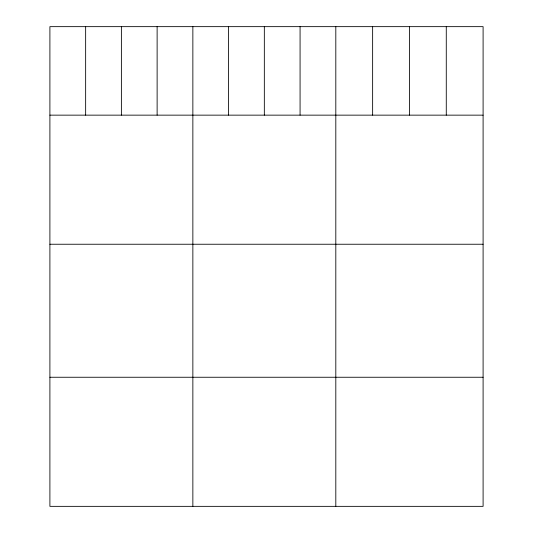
<?xml version="1.0" encoding="UTF-8"?>
<svg xmlns="http://www.w3.org/2000/svg" width="533" height="533" viewBox="0 0 533 533"><rect width="100%" height="100%" fill="white"/><g stroke="black" fill="none" stroke-linecap="round" stroke-linejoin="round"><path stroke-width="0.8" d="M483.098 115.148L483.098 506.35L49.902 506.35L49.902 26.65L483.098 26.65L483.098 115.148L49.902 115.148M49.902 244.241L483.098 244.241M49.902 377.251L483.098 377.251M446.274 26.65L446.274 115.148M409.451 26.65L409.451 115.148M372.634 26.65L372.634 115.148M335.81 26.65L335.81 506.35M300.072 26.65L300.072 115.148M264.335 26.65L264.335 115.148M228.597 26.65L228.597 115.148M192.859 26.65L192.859 506.35M157.122 26.65L157.122 115.148M121.384 26.65L121.384 115.148M85.646 26.65L85.646 115.148"/></g></svg>
